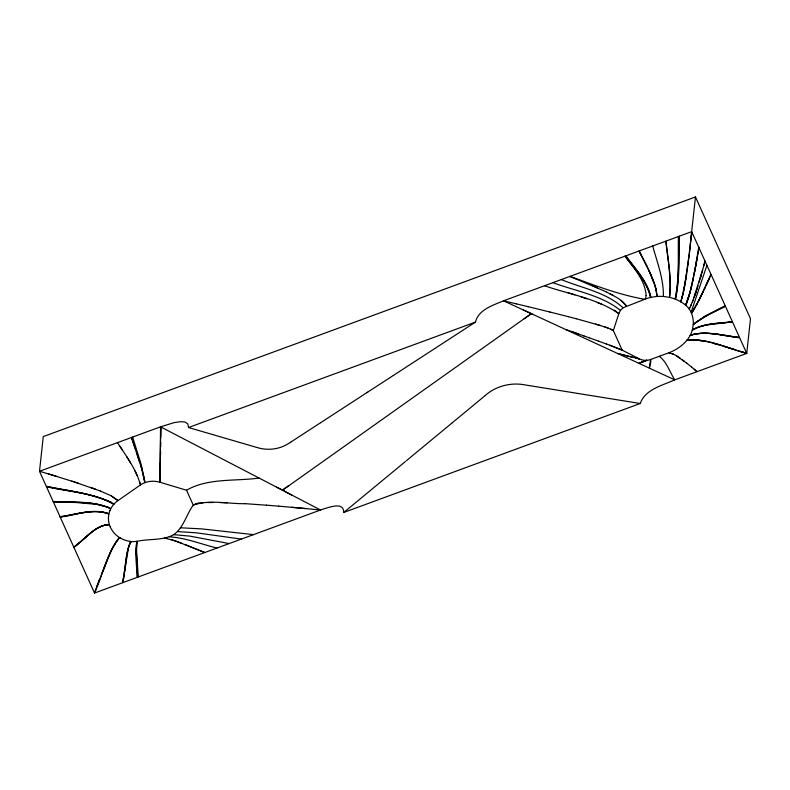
<?xml version="1.0" encoding="UTF-8"?>
<svg xmlns="http://www.w3.org/2000/svg" width="790" height="790" viewBox="0 0 790 790"><rect width="100%" height="100%" fill="white"/><g stroke="black" fill="none" stroke-linecap="round" stroke-linejoin="round"><path stroke-width="1.19" d="M256.947 447.486L188.514 427.528L187.892 424.003L185.127 422.058L180.633 421.653L174.244 422.611L160.538 426.817L160.163 469.112M678.887 236.368C678.343 257.264 679.647 278.564 675.322 299.143M679.351 236.19C678.719 257.185 679.933 278.584 675.519 299.242A37.091 34.019 6.2 0 1 680.664 301.75L683.281 293.416M320.454 509.955L160.805 426.965L159.787 482.196L186.519 490.235L193.264 505.146C186.341 514.557 183.636 527.611 173.751 534.652C162.622 540.824 149.004 538.553 136.956 541.387C134.339 553.01 137.035 565.551 136.996 577.431M160.706 437.433L160.805 426.965M160.637 446.903L160.686 442.301M160.528 455.336L160.587 451.248M160.41 462.752L159.718 482.176A21.686 19.888 6.2 0 0 145.034 482.631L141.45 465.399L132.621 437.077M160.192 471.956L160.034 476.814M159.955 478.868L159.778 482.196M657.033 294.976L657.053 296.487A40.379 37.031 6.2 0 1 663.383 296.457C663.748 279.117 657.231 262.487 652.698 245.986M435.458 348.094L475.462 322.103C478.454 309.601 492.96 305.345 503.418 300.842L639.001 251.023C645.924 265.608 655.779 279.996 656.964 296.497A40.557 37.189 6.2 0 0 650.93 297.396C647.593 281.26 635.328 268.768 625.937 255.822M595.68 324.078L608.043 328.018L613.336 330.556L622.194 350.168L609.811 345.24L621.602 349.861L639.466 358.927A13.341 12.235 6.2 0 0 646.763 360.309L638.745 363.242L565.66 329.499M111.538 502.42C91.018 493.128 68.138 490.807 46.274 486.275L39.5 471.304L43.272 436.594L695.467 196.957L750.5 318.706L746.728 353.406L674.65 379.891C662.415 385.461 645.084 389.361 640.256 403.483L343.769 512.453C343.719 501.926 331.188 506.489 320.533 509.994L122.904 582.615C125.59 569.146 124.84 553.691 131.002 541.446A24.816 22.762 6.2 0 1 119.962 537.812L119.32 537.802C108.112 551.489 104.152 570.015 97.052 586.032M695.467 196.957L690.114 245.69M640.256 403.512L525.597 385.007C511.495 382.133 496.061 385.816 485.277 395.494M691.033 239.133L691.694 231.658L666.019 241.088C667.994 259.722 671.786 278.613 669.564 297.376A37.189 34.098 6.2 0 1 675.114 299.074C679.361 278.574 677.968 257.352 678.413 236.536M659.245 356.32C666.809 361.85 669.782 372.11 674.729 379.862L649.469 368.199L650.861 361.385L650.516 359.509A13.321 12.215 6.2 0 1 646.862 360.299L638.873 363.301M689.344 252.148L691.961 232.24L710.97 274.298L699.506 299.045L691.536 313.265A31.442 28.825 6.2 0 1 693.284 324.354L704.937 316.237L725.21 305.789L711.079 274.535L704.877 288.153M690.371 246.164L687.971 264.097M689.473 252.366L685.029 282.948L681.839 298.265M646.862 360.299L639.001 363.361L649.232 368.081L650.634 359.48L669.762 352.429A44.023 40.369 6.2 0 0 687.024 340.115C707.317 337.982 727.146 348.311 746.58 353.081M122.806 582.645L128.553 547.124L130.291 542.039L132.71 541.555A24.895 22.831 6.2 0 0 136.956 541.377L136.561 550.63L138.28 576.967M123.378 577.658L122.717 582.684L94.533 593.043C102.601 574.755 106.976 553.701 119.28 537.773L119.883 537.773A24.786 22.732 6.2 0 1 110.294 527.068M687.241 269.4L688.09 264.265M124.198 572.908C126.509 562.658 125.847 550.581 131.081 541.456M687.359 269.548L683.824 290.286M686.638 274.456L683.923 290.374L680.862 301.869A37.011 33.94 6.2 0 1 685.621 305.187C692.988 286.77 695.062 266.734 698.804 247.379M697.955 253.452L699.002 247.803M698.014 253.57L695.141 269.044M696.069 264.156L697.047 259.051M694.242 273.656L696.108 264.235M695.19 269.133L690.055 292.389L685.73 305.286A20.283 18.605 6.2 0 1 689.157 308.92A20.846 19.118 6.2 0 1 691.112 312.277L706.922 265.331M692.504 282.03L693.403 278.06M690.055 292.379L691.675 285.773M690.885 289.268L691.704 285.822M705.036 261.164L702.537 270.21M703.752 265.756L705.016 261.115M687.073 302.135L685.71 305.256L690.085 292.428M692.297 302.373L702.577 270.289M702.557 270.249L699.111 282.228M700.236 278.475L701.382 274.476M689.275 295.253L687.794 300.121M697.007 289.13L698.064 285.842M610.581 329.025L613.326 330.556L618.817 313.699L620.456 310.44L623.083 307.804C606.286 292.31 581.944 288.074 561.275 279.581M697.017 289.16L694.074 297.741M695.012 295.095L695.98 292.211M680.773 301.8L681.355 300.249M94.474 592.915L99.451 579.505M101.811 573.639C107.489 561.789 110.531 547.766 119.359 537.822L119.962 537.822M693.195 300.21L689.176 308.949L689.907 307.636M709.45 278.189L706.339 284.993M690.658 306.095L691.477 304.357M691.536 313.265L697.224 303.686L704.877 288.172M703.465 291.154L698.36 301.504M696.138 305.681L697.224 303.676M695.111 307.537L691.497 313.196L691.181 312.435M136.917 541.14L136.236 550.62L137.628 577.204M186.519 490.235C207.859 477.822 235.282 481.387 259.12 478.069M693.284 324.453L704.966 316.385L725.339 306.066M73.855 547.282C84.678 539.254 94.514 525.982 108.605 524.402M406.435 460.669L451.85 423.134M452.107 422.917L485.149 395.593M343.769 512.453L405.547 461.409M286.889 486.946L287.6 486.443M288.873 493.543L286.839 492.486A28.114 25.784 6.2 0 1 286.187 492.14L282.82 489.998L527.187 316.593A31.017 28.45 6.2 0 1 527.996 316.04L529.004 315.348A9.006 8.255 6.2 0 0 529.596 314.864L531.226 313.6L529.596 312.84A7.959 7.298 6.2 0 1 528.925 312.563L528.155 312.188A18.693 17.143 6.2 0 0 527.572 311.902L525.715 311.053M524.175 318.735L528.273 315.842A27.373 25.102 6.2 0 0 528.787 315.467L529.458 314.963A10.566 9.687 6.2 0 1 530.041 314.588L531.216 313.867L533.26 314.538M287.777 486.314L288.31 485.939M286.178 487.46L286 487.578A29.516 27.067 6.2 0 1 285.466 487.944L284.933 488.309M690.263 335.256C706.211 330.26 723.512 336.165 739.657 337.765L746.718 353.377C727.225 348.469 707.445 338.308 687.033 340.115A31.383 28.776 6.2 0 0 692.326 330.082C704.265 322.962 719.019 323.387 732.419 321.747L725.457 306.342L709.292 314.203L696.642 321.807L693.274 324.552L692.346 330.003L697.659 327.317L706.122 325.046L732.468 321.846M135.603 449.322L131.486 437.492L141.608 468.342L144.817 482.7A21.587 19.79 6.2 0 0 140.432 484.951L117.996 500.574A24.816 22.762 6.2 0 0 113.869 504.237L112.852 503.418M284.973 488.299L284.568 488.585A9.213 8.443 6.2 0 0 284.054 488.98L282.05 489.859L277.497 487.628M692.326 330.082C704.364 323.12 719.078 323.515 732.518 321.955L739.499 337.399C723.383 335.78 706.122 330.151 690.243 335.316C706.221 330.427 723.433 335.819 739.578 337.577M367.834 392.028L390.29 377.442M367.706 392.116L367.083 392.521M318.113 424.329L319.367 423.519M320.641 422.699L366.955 392.6M393.321 375.487L432.93 349.723M290.987 441.966L317.491 424.734M320.513 422.788L319.752 423.272M390.546 377.274L393.193 375.566M434.826 348.499L433.562 349.318M290.73 442.124L288.972 443.279A21.024 19.286 6.2 0 1 288.459 443.595C279.314 449.451 267.573 450.764 257.244 447.575M623.27 307.705L645.312 299.054M160.538 426.817L39.54 471.275L56.732 476.39M188.514 427.528L475.462 322.103M687.024 340.115L693.482 339.522L705.589 341.537M202.842 502.776L196.197 503.674L193.264 505.146C209.478 499.329 228.053 503.971 245.009 503.684M60.109 516.887C75.712 514.636 92.381 508.701 107.993 513.273M169.307 536.825C185.601 537.773 201.223 544.211 217.023 548.033M173.751 534.652L189.896 536.124L229.179 543.569M196.197 503.674L199.06 503.151M177.513 531.581L196.177 532.796L241.335 539.096M180.377 527.779L201.885 528.905L253.491 534.633M668.883 352.765L675.213 355.016L686.629 363.064M635.693 358.137L639.189 358.788L617.602 353.486M207.553 502.549L213.191 502.479M639.189 358.788L638.636 358.749M53.236 501.68C72.216 503.191 93.25 500.07 110.748 508.829A24.757 22.703 6.2 0 1 113.73 504.445M219.758 502.559L227.253 502.786M244.979 503.665L266.477 505.195M266.437 505.156L278.603 506.173M278.554 506.133L305.631 508.572M291.599 507.259L320.533 509.994M663.383 296.457L669.456 297.346C671.638 278.613 667.807 259.772 665.782 241.177L639.189 250.953L643.396 259.169M669.584 352.745L670.424 352.883M644.68 299.272C618.955 294.828 594.465 285.279 570.054 276.352M46.373 486.492C68.621 491.291 92.341 493.029 112.911 503.358M166.769 538.237L164.399 537.97L176.091 541.17L204.778 552.536L184.87 544.468M503.516 300.802L516.314 303.854M516.255 303.834L528.263 306.727M528.224 306.708L549.82 312.01M633.294 357.564L630.292 356.803M549.791 311.981L568.247 316.662M628.554 356.359L620.091 354.147M568.227 316.642L576.275 318.755M576.265 318.735L600.588 325.559M713.755 343.522L718.367 344.766M544.517 285.733C569.264 294.364 597.102 298.393 618.817 313.699L614.403 310.174M723.334 346.168L734.325 349.457M48.368 473.901L78.575 483.273M552.921 282.642C575.426 291.145 601.397 295.065 620.456 310.44M567.961 292.705L574.804 294.848M740.349 351.353L746.728 353.406M71.801 481.1L100.3 491.005M581.154 296.902L587.019 298.867M171.549 539.619L181.641 543.263M604.696 326.872L608.033 328.028M572 331.711L578.132 333.874L565.502 329.43L503.576 300.832M578.102 333.864L583.929 335.938M583.81 335.878L589.231 337.824M589.133 337.765L598.662 341.201M598.583 341.152L606.513 344.055M90.475 487.361L95.649 489.237M606.453 344.006L609.85 345.279M569.62 276.51L575.94 278.9M597.28 302.54L601.684 304.249M575.91 278.91L605.989 291.747M100.291 491.025L111.054 495.725L117.996 500.574L111.044 495.745M592.579 285.674L597.408 287.767M620.644 349.437L622.194 350.168L621.602 349.861M522.871 309.739L523.889 310.213M524.501 310.49L525.518 310.964M672.527 353.634L673.791 354.246M605.97 291.757C613.178 295.697 621.612 298.985 626.421 305.987L620.989 300.407M291.115 494.708L291.796 495.054M276.5 487.104L277.102 487.42M289.101 493.651L290.216 494.244M609.702 293.633L613.07 295.44M109.81 508.01C92.114 500.505 71.92 502.677 53.118 501.423L46.472 486.719C68.799 491.963 93.704 492.516 113.75 504.395M676.754 355.964L680.269 358.324M612.359 329.865L613.336 330.556M682.244 359.746L684.357 361.326M686.609 363.074L691.566 367.034M691.546 367.044L697.076 371.646L694.222 369.276M625.473 255.99C634.943 268.886 647.306 281.309 650.723 297.425M117.473 442.637C126.133 456.047 136.315 469.27 140.422 484.951M120.011 446.37L122.401 449.954M126.736 456.689L130.488 462.841M639.1 250.983L641.322 255.17M643.475 259.14L650.288 273.38L654.643 284.785M135.011 470.988L137.292 475.699M645.321 262.991L647.099 266.645M648.738 270.111L653.745 282.208M94.425 592.796L73.885 547.361C84.885 539.758 95.086 524.57 109.435 524.807C109.682 525.577 109.968 526.328 110.294 527.068M136.779 452.937L139.919 462.693M654.703 284.775L656.006 289.397M140.798 465.606L142.289 470.909M139.613 481.683L140.097 483.391M655.453 287.175L656.944 294.986M142.931 473.299L143.928 477.585M144.303 479.461L144.6 481.169M646.131 295.529L645.519 298.976A40.468 37.11 6.2 0 1 650.506 297.494C647.01 281.368 634.548 269.015 624.999 256.167C633.718 267.998 645.163 280.114 646.131 295.529M110.057 510.32L110.017 510.409A24.816 22.762 6.2 0 0 108.911 513.944C93.388 507.684 75.86 514.794 60.02 516.68L53.355 501.936L76.136 502.519L96.686 504.356L108.437 507.417L110.669 508.987L110.057 510.32M77.44 543.994L73.816 547.203L60.198 517.085C75.919 515.179 93.526 507.782 108.882 514.112A24.757 22.703 6.2 0 0 109.435 524.807C96.676 524.224 87.305 537.417 77.44 543.994"/></g></svg>
